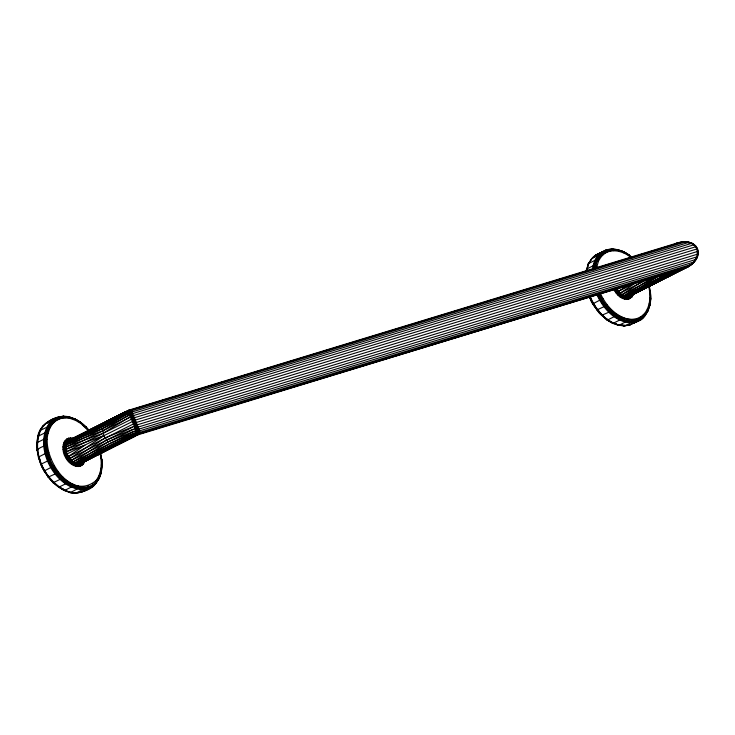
<?xml version="1.0" encoding="UTF-8"?>
<svg xmlns="http://www.w3.org/2000/svg" width="735" height="735" viewBox="0 0 735 735"><rect width="100%" height="100%" fill="white"/><g stroke="black" fill="none" stroke-linecap="round" stroke-linejoin="round"><path stroke-width="1.1" d="M127.899 411.205L128.111 410.47L129.764 412.804L133.476 420.787L136.839 429.883L137.711 434.89L685.709 267.705L689.072 266.134L629.39 296.38L628.554 297.804L628.765 299.127C621.985 300.578 616.252 294.542 613.67 288.901M65.167 440.348L66.205 441.202L67.923 441.303L130.619 410.011L682.006 241.999C687.62 240.988 695.87 243.248 697.34 249.055C698.709 256.754 698.36 254.935 697.653 251.425L136.37 422.45L65.884 457.877C68.759 464.575 80.115 470.933 84.507 462.297L83.928 461.314C71.929 477.511 52.626 438.409 73.013 439.135L72.59 438.088C61.676 436.149 60.987 451.483 65.884 457.877M129.433 410.608L129.636 409.873L131.216 412.243L136.738 425.005L139.448 433.558L138.502 434.569L138.116 434.229L685.645 267.963M135.433 434.376L135.947 435.184L136.591 434.881C136.93 428.744 131.703 417.26 127.348 410.81L126.493 411.848M130.049 410.396C131.896 409.321 134.974 420.282 136.37 422.45C137.022 425.39 141.138 432.217 139.457 433.751M80.097 466.312L79.885 464.989L80.731 463.564L136.306 435.533C135.378 427.182 131.565 418.178 126.696 411.122L69.2 440.146L68.134 440.219L66.655 438.997M41.151 429.203L42.281 427.393C47.839 419.621 59.535 414.54 69.31 416.874L75.273 419.189L80.74 422.423L80.795 423.479L88.816 431.133M63.293 488.977L63.578 490.162L69.549 492.468C76.55 495.013 97.24 488.894 95.991 480.571C101.954 472.77 102.147 462.177 99.905 452.981M590.94 260.208C593.283 254.319 601.395 253.07 606.237 249.9C615.406 247.612 625.219 250.993 631.999 257.434M628.71 325.127L629.344 325.228C633.487 322.132 646.543 320.322 644.65 313.386C650.613 305.585 650.806 294.992 648.573 285.796M600.219 293.017C605.328 304.529 614.423 315.287 626.927 318.788L625.981 321.728L618.741 325.385L612.613 323.29L607.064 319.991L606.715 318.687M631.126 257.7L629.463 256.294L629.114 254.981L628.168 255.109M116.681 445.006L80.731 463.564C69.788 465.016 61.198 447.881 69.2 440.146L103.295 424.527L131.133 410.819L685.36 241.934L689.154 242.274L131.804 412.041L66.306 444.748L63.283 444.363M37.081 443.986L37.788 436.434L45.028 432.786L48.051 433.457C41.785 456.876 70.321 502.17 95.991 480.571M37.476 440.936L37.871 437.876C36.796 432.63 45.965 418.27 52.543 423.884L49.824 428.211L48.051 433.457M101.026 470.051L101.301 467.91M101.255 465.034L101.77 465.356C97.213 508.069 52.02 479.624 48.188 452.641C38.064 420.843 68.961 403.827 89.275 430.958M92.72 485.063L95.789 483.511L98.701 478.871L101.062 472.908L102.064 465.742L101.788 459.007L100.989 458.566M585.96 271.803L588.349 263.644L595.589 259.988L598.492 261.026L596.452 268.257M586.631 271.04L588.808 263.286L591.721 258.646L597.877 255.541L599.944 255.661L601.202 256.699L598.492 261.026M592.64 269.01C593.301 260.622 598.4 252.142 606.834 249.744M593.145 269.846C593.604 262.955 596.609 256.056 602.287 251.903L604.758 253.465C612.512 248.439 622.471 251.241 629.463 256.294M594.045 268.698C594.698 260.631 599.466 252.445 607.468 249.845L609.012 251.434M594.863 268.753C595.414 259.097 602.801 249.413 613.073 249.422L613.798 250.708M595.644 268.946C595.58 251.453 617.428 244.277 629.518 255.697M649.915 297.85L650.429 298.171C648.252 335.61 606.733 317.86 599.631 293.237M649.271 306.063L650.548 299.338L650.163 291.565L649.648 291.382M594.643 256.837L595.534 255.174L600.091 253.005L595.047 255.56M73.72 465.577L75.264 462.94L107.99 441.955L138.143 427.072L697.552 256.671L694.226 261.55M72.976 484.089L71.662 486.892L64.423 490.548L57.991 486.469M622.389 298.392L623.923 295.755L653.176 277.159M621.635 316.904L620.331 319.707L613.091 323.363L606.779 319.734L601.561 314.975C598.024 310.262 589.24 301.855 590.187 296.609C596.315 310.721 608.35 325.054 624.805 325.853L630.961 322.748L632.109 321.011L632.063 319.376L626.927 318.788M695.613 247.07L696.302 246.592L134.422 417.737L66.591 451.621L63.614 452.383M691.295 243.744L691.993 243.257L132.585 413.649L66.031 446.889L62.953 446.862M695.512 259.85L696.229 259.354L138.878 429.121L73.381 461.819L71.525 464.272M75.264 462.94L139.457 430.894L694.327 261.89L689.044 266.226M697.533 256.754L698.232 253.961L137.298 424.821L69.963 458.456L67.537 460.349M691.883 264.26L139.861 432.327L77.166 463.62L75.944 466.367M696.909 248.32C694.575 242.743 686.371 241.99 682.447 241.879M681.051 242.532L678.598 242.578L130.067 409.799M62.741 476.767L60.739 479.064L53.122 482.72L48.17 477.144L48.519 476.491M613.091 323.363L607.064 319.991C604.106 316.868 597.73 313.441 597.178 309.306M626.753 299.43L627.672 296.646L682.613 268.771L681.951 268.9M624.603 299.182L625.825 296.435L679.241 269.341M37.595 437.38L40.149 430.471L46.93 427.173L49.824 428.211M53.067 481.655L53.122 482.72M67.73 480.984L66.067 483.575L58.828 487.222L52.911 482.528M85.784 427.687L85.94 426.824L85.361 426.622L88.834 430.563M100.484 470.997L101.255 471.971C94.916 500.397 61.033 485.495 53.085 466.449C41.785 450.527 41.638 412.05 69.761 417.223L70.266 418.481L75.558 420.365L80.795 423.479M98.701 478.871L99.161 478.513C101.944 472.403 102.505 465.623 101.788 459.007M586.53 270.691L588.349 263.644M620.193 297.087L621.571 294.946L644.917 279.704M616.399 313.799L614.726 316.39L607.487 320.037L601.561 314.975M628.765 299.127L632.026 296.922L633.662 293.642M650.163 291.565C651.816 299.843 650.107 309.701 644.457 316.326L647.37 311.686L648.959 307M647.37 311.686L649.924 304.786L650.723 298.557L650.447 291.823M99.161 478.513L98.701 476.252M647.829 311.328L647.37 309.067M696.21 259.437L697.552 256.671M697.35 256.69L694.106 261.899L688.3 266.667L630.915 295.654C625.558 298.686 619.743 293.688 617.207 289.149L614.552 290.692M83.138 461.984C71.323 473.009 55.704 442.755 71.479 439.199L70.441 437.839M37.788 436.434L36.75 443.196L37.072 450.334L37.862 450.775M101.062 472.908L101.255 471.971M649.731 305.723L649.924 304.786L649.143 303.812M631.806 294.799L632.192 294.496L630.262 296.453L630.538 298.281M70.266 418.481L65.13 417.893L63.871 416.258C54.142 417.26 43.971 422.193 39.451 431.326M69.549 492.468C79.463 494.848 89.835 489.694 96.533 482.601M629.344 325.228L640.644 319.798L645.192 315.416M47.279 439.429L43.567 439.392L37.411 442.498L36.787 443.6M611.41 309.582L608.81 312.246L601.579 315.343M69.439 462.508L71.102 460.606L104.976 437.977L132.41 426.971M618.098 295.323L619.77 293.421L635.775 282.773M599.245 253.998L601.634 253.088M43.062 425.831C28.261 449.388 45.304 484.291 70.643 492.413L77.322 488.913L78.268 485.973M83.928 460.827L82.917 462.434L83.367 464.107M84.13 461.819C71.607 478.715 51.468 437.922 72.737 438.676M99.409 478.016L95.789 483.511M588.68 263.819L589.81 262.018M614.726 288.432C616.858 295.25 627.984 302.655 632.587 294.129L632.789 294.634C628.59 302.884 617.74 296.811 614.993 290.408M648.068 310.253C634.81 334.802 604.933 311.787 598.924 293.522M37.072 450.334C39.093 447.78 43.843 445.502 47.545 445.888M692.241 263.075C698.645 259.85 700.372 249.165 694.207 244.727L133.476 415.578L66.132 449.214L63.072 449.572M696.229 259.354L694.051 262.147M58.203 471.604L55.272 473.9L48.17 477.144M616.196 293.164L618.622 291.271L635.692 282.663M606.862 304.419L603.931 306.715L596.838 309.959M48.308 477.263L44.082 470.997L40.783 464.299L38.404 457.133L45.873 453.238L48.841 452.595M38.404 457.133C40.076 460.937 41.573 469.022 44.587 470.593M694.327 261.89L689.917 265.326M42.281 427.393L46.084 423.323L50.577 421.183M52.543 423.884L56.099 420.65L60.344 418.619L65.13 417.893M88.347 458.962C80.988 465.687 73.215 465.953 68.033 456.6C64.891 451.474 63.587 441.763 70.725 439.42L87.805 431.326M87.502 488.178L85.223 490.254L80.685 492.413L74.446 492.735M591.739 258.876L594.744 256.138L598.345 254.42M601.202 256.699L604.758 253.465M632.063 319.376L636.85 318.65L641.095 316.629L644.65 313.386M636.023 321.517L633.882 323.069M591.721 258.646L588.11 264.141L588.349 265.326M50.926 420.585L51.422 420.19M625.825 296.435L661.381 274.32M135.075 434.403L111.61 444.611L79.013 463.831L78.094 466.615M593.255 303.408L592.741 303.812L596.967 310.078M627.672 296.646L661.463 276.819L666.792 273.016M650.098 299.66L650.769 298.961L650.429 298.171M697.993 251.545L697.598 248.816L697 248.935L135.405 420.062L64.561 455.185M685.727 242.063L682.006 241.999M689.136 242.357L688.438 242.78M79.013 463.831L140.073 433.356L688.851 266.153L691.69 264.196M691.901 264.177L688.3 266.667L681.841 269.304M68.548 456.334L84.892 445.217L66.591 451.621M69.963 458.456L103.846 435.671L102.431 428.542L126.944 414.173M619.091 287.881L617.207 289.149L623.234 286.108M618.622 291.271L627.883 285.033M138.502 434.569C137.362 426.272 133.366 417.452 128.891 410.158L127.146 410.938L128.111 410.47M73.381 461.819L106.373 440.1L133.265 429.212M673.398 270.939L663.328 277.508L629.39 296.38L668.556 276.139L659.332 280.779M54.271 465.705L44.146 471.016M602.93 298.52L592.814 303.831L589.442 297.115M128.588 417.728L103.019 433.264L66.031 446.889M77.166 463.62L109.754 443.481L134.624 432.998M127.715 415.789L102.551 430.857L66.306 444.748M677.56 270.333L647.37 287.302L684.12 268.744M126.31 412.914L102.689 426.401L67.923 441.303M633.184 293.936L635.178 292.815M125.832 412.087L103.295 424.527L66.949 442.856L64.028 442.167M666.81 277.481L680.876 269.791M693.711 245.196L694.207 244.727M134.027 436.186L98.113 454.79L115.285 445.52L135.415 435.947M630.915 295.654L647.103 287.036M125.529 411.71L70.725 439.42L69.2 439.181L68.438 438.143M72.443 439.153L77.552 436.572M82.66 433.99L89.817 430.379M92.785 428.873L94.769 427.871M83.524 461.681L91.691 457.556M93.74 456.518L100.879 452.907L82.256 462.839L81.521 464.217L81.879 465.466M119.695 443.398L123.774 441.34M633.184 293.991L641.159 289.957M684.818 267.898L669.539 275.616L687.17 267.237M686.857 266.869L688.897 265.84M125.419 411.802L88.117 430.637L97.351 426.236M71.589 460.303L107.99 441.955L134.018 431.243M136.499 435.405L80.731 463.564L113.475 445.3L135.341 435.396M116.966 445.272L135.304 436.039M620.257 293.118L650.034 278.115M622.049 294.634L661.546 274.715M623.923 295.755L672.332 271.344M672.139 245.214L679.039 242.467M685.268 267.816C699.178 264.214 703.257 242.311 685.36 241.934M137.151 435.092L135.947 435.184M46.388 422.744L50.026 421.017M60.344 418.619L58.809 417.03C24.999 433.521 59.25 501.977 92.766 486.028L92.435 483.814M83.643 490.603L80.051 492.312L79.435 491.981M92.463 486.598L87.428 489.152C55.235 494.095 28.849 441.634 53.021 419.253L58.809 417.03M630.52 295.975C625.117 299.035 619.256 293.991 616.702 289.415M641.131 319.413L636.087 321.967C618.172 325.743 603.361 309.426 596.82 294.487M106.961 421.118L122.405 413.814M686.848 266.704L688.897 265.785M136.958 435.221L137.914 434.762M66.949 442.856L102.431 428.542M129.636 409.873L128.698 410.286L130.26 409.671M66.132 449.214L103.846 435.671L107.99 441.955M85.94 426.824L80.455 422.166L77.634 421.183M51.11 459.283L40.783 464.299L41.426 464.171M679.259 242.449L675.263 243.671M676.476 243.533L680.674 242.421M685.939 267.687L678.478 269.874M136.636 408.394L139.926 407.392M146.513 405.38L151.998 403.708M160.781 401.034L164.07 400.033M170.658 398.021L176.143 396.358M180.534 395.017L188.215 392.674M196.989 390L200.287 388.999M204.67 387.657L212.351 385.315M221.134 382.641L224.423 381.64M231.01 379.637L236.495 377.965M240.887 376.623L248.568 374.28M257.342 371.607L260.64 370.605M265.023 369.273L272.703 366.93M281.487 364.257L284.776 363.246M291.363 361.243L296.848 359.571M317.695 353.223L320.993 352.212M325.385 350.88L333.065 348.537M341.839 345.863L345.128 344.862M351.716 342.85L357.201 341.178M375.861 335.5L381.346 333.828M392.315 330.484L395.614 329.482M402.192 327.47L407.677 325.798M412.069 324.466L419.749 322.123M428.533 319.449L431.822 318.448M436.213 317.107L443.894 314.764M452.668 312.09L455.966 311.089M462.545 309.086L468.039 307.414M474.617 305.402L480.102 303.73M486.689 301.727L492.174 300.055M496.566 298.713L504.247 296.38M513.03 293.697L516.319 292.695M522.907 290.692L528.391 289.02M547.042 283.333L552.527 281.661M556.919 280.329L564.599 277.986M573.383 275.313L576.672 274.302M583.259 272.299L588.744 270.627M607.395 264.94L612.889 263.268M633.735 256.919L637.024 255.918M641.416 254.576L651.293 251.572M657.88 249.56L663.365 247.888M667.747 246.556L671.046 245.554M142.755 432.75L164.713 426.061M166.909 425.39L227.299 406.988M229.495 406.317L249.257 400.29M253.648 398.958L275.616 392.26M277.812 391.599L336.005 373.867M338.201 373.196L360.159 366.499M362.355 365.837L386.509 358.469M388.705 357.807L420.549 348.096M424.94 346.764L446.908 340.066M449.103 339.405L507.297 321.664M509.493 321.002L531.451 314.304M535.843 312.972L557.801 306.274M559.996 305.604L591.84 295.902M596.232 294.57L618.199 287.872M620.395 287.21L668.703 272.483M670.899 271.812L679.021 269.359M624.217 253.18L623.565 251.692L616.876 249.753L617.97 249.689L618.934 251.296M73.886 418.959L74.906 418.877L80.74 422.423M63.871 416.258L62.705 416.304L69.31 416.874M70.643 492.413L63.578 490.162M601.68 252.068L602.287 251.903M85.83 490.089L83.864 489.868M624.805 325.853L618.208 325.283L617.428 324.383M678.598 242.578L682.659 241.861M679.241 242.541L682.64 241.953M678.589 269.469L682.595 268.863M606.237 249.9L611.943 248.963L617.437 249.597L623.942 252.004M625.108 325.247L617.758 324.943M622.674 324.989L623.647 325.908L627.699 325.283M629.941 325.072L623.647 325.908M70.229 439.548L71.966 439.282M677.018 269.46L679.213 269.433M676.751 269.635L678.947 269.616M618.42 250.038L611.373 249.119L613.073 249.422M69.09 492.128L76.146 493.038L82.807 489.538L83.404 486.561M685.792 241.824L691.975 243.34M616.343 324.006L612.016 322.463L618.741 325.385M68.778 416.782L74.906 418.877L75.558 420.365M68.217 416.938L72.94 418.619M596.71 266.272L593.053 265.804L586.907 268.909L586.254 270.195M623.087 251.609L629.399 255.238M606.66 319.284L611.125 321.93M58.892 486.993L63.357 489.648M64.423 490.548C51.349 483.86 42.584 470.767 38.633 456.885M74.428 418.794L80.023 422.12M691.791 243.276L696.284 246.675M659.607 275.698L661.463 276.819M628.691 254.935L632.072 257.847M82.559 424.876L84.856 426.815M597.941 310.17L599.457 311.888M602.158 315.535L597.298 310.023L593.099 303.72L589.718 296.857M85.729 426.622L89.321 430.664M50.908 479.9L44.229 470.85L41.004 464.29M632.789 294.634L633.166 295.112M101.77 465.356L101.889 466.523L101.494 458.75M56.099 420.65L53.627 419.088C29.538 441.395 55.832 493.681 87.924 488.757L88.182 485.835M593.816 304.253L594.937 305.935M632.026 296.922L631.586 295.25C625.898 300.983 617.575 294.009 615.342 288.148M598.171 293.853C604.694 309.692 623.243 328.517 641.434 318.843L641.095 316.629M597.445 294.184C603.959 309.067 618.732 325.339 636.583 321.572L636.85 318.65M590.095 296.986L591.445 299.742M589.47 297.032L592.814 303.831M39.157 457.482L40.131 460.349M649.29 285.832L650.264 292.438L649.216 286.668M100.631 453.017L101.605 459.623L100.364 452.879M37.035 450.04C41.39 471.135 35.978 446.007 36.961 442.819"/></g></svg>
